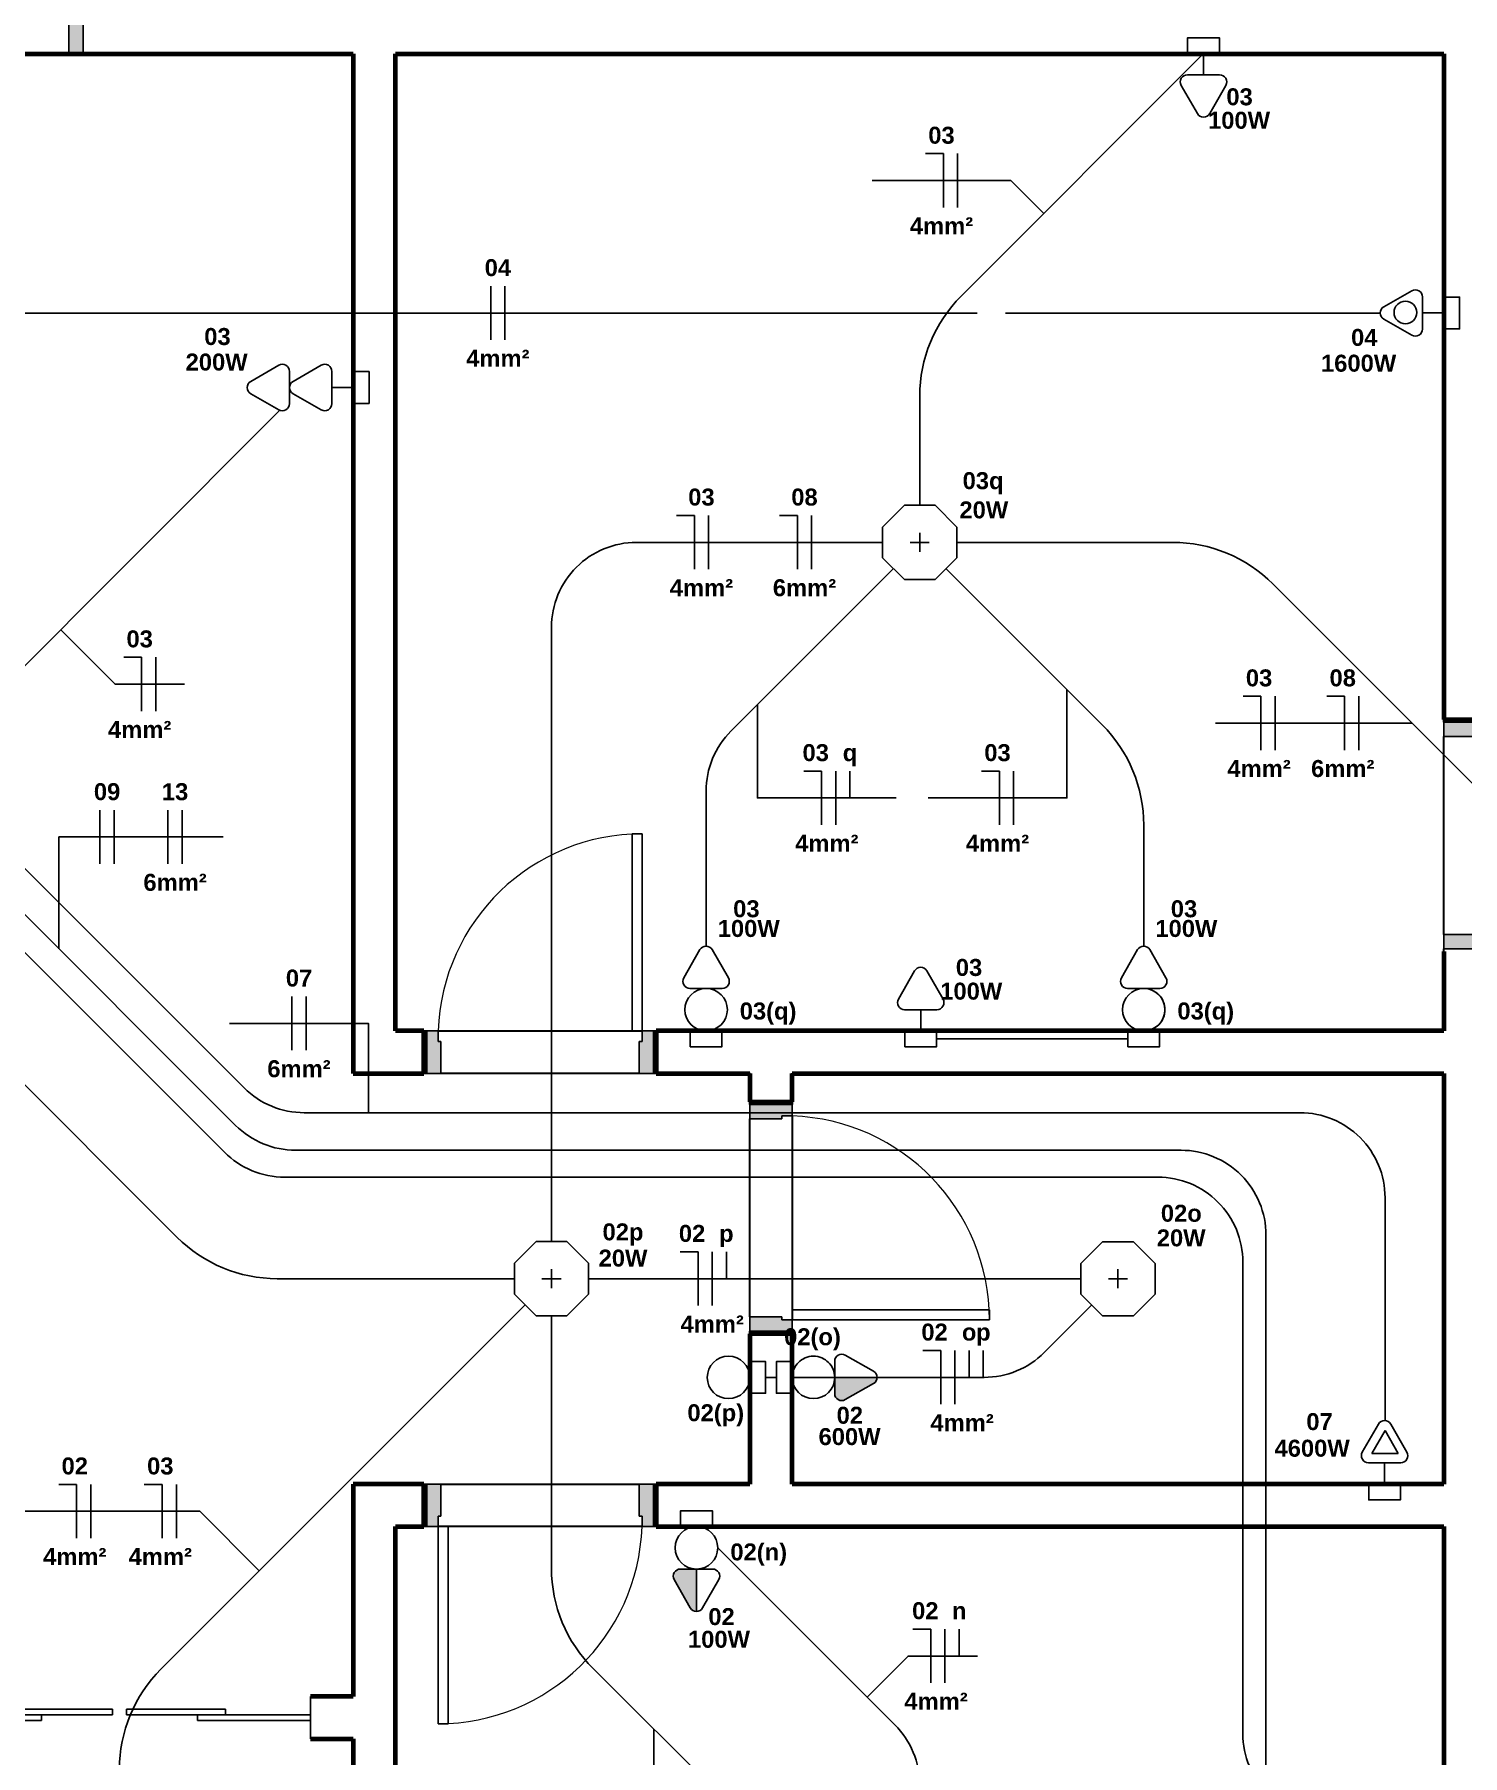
# Model space of a CAD drawing. Extents: x 1450 to 1868, y 82 to 351.
# Drawn here: x 1638.15 to 1643.2, y 264.56 to 270.64 of the extents above; entities that cross this region are included whole.
import ezdxf
from ezdxf.enums import TextEntityAlignment as Align

# ---------------------------------------------------------------- set-up
doc = ezdxf.new("R2010")
doc.units = 0
doc.header["$LTSCALE"] = 0.5
doc.linetypes.add('ELETRODUTO_TETO', pattern=[1000, 1000, 0])
doc.layers.get('0').update_dxf_attribs({"linetype": 'CONTINUOUS'})
for name, color, linetype, lineweight in [('A-DOOR', 31, 'CONTINUOUS', 25), ('A-DOOR-FRAM', 31, 'CONTINUOUS', 9), ('A-WALL', 113, 'CONTINUOUS', 30)]:
    doc.layers.add(name, color=color, linetype=linetype, lineweight=lineweight)
for name, color, linetype in [('ELETRODUTO', 7, 'CONTINUOUS'), ('ELETRODUTO_TETO', 2, 'CONTINUOUS'), ('FIACAO', 7, 'CONTINUOUS'), ('Iluminação', 7, 'CONTINUOUS'), ('INDICACAO_BIT_FIACAO', 7, 'CONTINUOUS'), ('INDICACAO_CIRCUITO', 2, 'CONTINUOUS'), ('INDICACAO_INTERRUPTOR_FIA', 2, 'CONTINUOUS'), ('INDICACAO_POTENCIA', 1, 'CONTINUOUS'), ('INTERRUPTORES', 1, 'CONTINUOUS'), ('LINHA_DE_CHAMADA', 7, 'CONTINUOUS'), ('LUMINÁRIAS', 3, 'CONTINUOUS'), ('Ref', 5, 'CONTINUOUS'), ('TOMADAS ABNT', 10, 'CONTINUOUS'), ('X_LIGACAO_VIRTUAL_OBJ', 7, 'CONTINUOUS')]:
    doc.layers.add(name, color=color, linetype=linetype)
doc.styles.add('Arial', font='arialbd.ttf', dxfattribs={"height": 100})

# ---------------------------------------------------------------- blocks, each defined once
blk = doc.blocks.new('*U1780', base_point=(576.818, 148.746))
blk.add_line((576.818, 148.556), (576.818, 148.936))
blk = doc.blocks.new('*U2004', base_point=(1463.1384, 188.6082))
at = {"xscale": 0.5, "yscale": 0.5, "zscale": 0.5}
for p in [(1463.1134, 188.6082), (1463.1634, 188.6082)]:
    blk.add_blockref('*U1780', p, dxfattribs=at)
blk = doc.blocks.new('*U2003', base_point=(1462.8984, 188.6082))
at = {"xscale": 0.5, "yscale": 0.5, "zscale": 0.5}
for p in [(1462.8734, 188.6082), (1462.9234, 188.6082)]:
    blk.add_blockref('*U1780', p, dxfattribs=at)
blk = doc.blocks.new('*U1778', base_point=(608.67, 153.293))
for p, q in [((608.67, 153.483), (608.544, 153.483)), ((608.67, 153.103), (608.67, 153.483))]:
    blk.add_line(p, q)
blk = doc.blocks.new('*U1797', base_point=(665.55, 144.199))
blk.add_line((665.55, 144.199), (665.55, 144.389))
blk = doc.blocks.new('*U1995', base_point=(1465.9713, 185.7164))
at = {"xscale": 0.5, "yscale": 0.5, "zscale": 0.5}
for name, p in [('*U1778', (1465.9529, 185.7164)), ('*U1780', (1466.0029, 185.7164)), ('*U1797', (1466.0529, 185.7164))]:
    blk.add_blockref(name, p, dxfattribs=at)
blk = doc.blocks.new('*U1991', base_point=(1465.844, 190.9259))
at = {"xscale": 0.5, "yscale": 0.5, "zscale": 0.5}
for name, p in [('*U1778', (1465.8506, 190.9259)), ('*U1780', (1465.9006, 190.9259))]:
    blk.add_blockref(name, p, dxfattribs=at)
blk = doc.blocks.new('*U1990', base_point=(1466.0416, 188.7459))
at = {"xscale": 0.5, "yscale": 0.5, "zscale": 0.5}
for name, p in [('*U1778', (1466.0483, 188.7459)), ('*U1780', (1466.0983, 188.7459))]:
    blk.add_blockref(name, p, dxfattribs=at)
blk = doc.blocks.new('*U1989', base_point=(1465.4393, 188.7459))
at = {"xscale": 0.5, "yscale": 0.5, "zscale": 0.5}
for name, p in [('*U1778', (1465.4209, 188.7459)), ('*U1780', (1465.4709, 188.7459)), ('*U1797', (1465.5209, 188.7459))]:
    blk.add_blockref(name, p, dxfattribs=at)
blk = doc.blocks.new('*U1988', base_point=(1467.2603, 189.01))
at = {"xscale": 0.5, "yscale": 0.5, "zscale": 0.5}
for name, p in [('*U1778', (1467.267, 189.01)), ('*U1780', (1467.317, 189.01))]:
    blk.add_blockref(name, p, dxfattribs=at)
blk = doc.blocks.new('*U1987', base_point=(1466.8703, 189.01))
at = {"xscale": 0.5, "yscale": 0.5, "zscale": 0.5}
for name, p in [('*U1778', (1466.877, 189.01)), ('*U1780', (1466.927, 189.01))]:
    blk.add_blockref(name, p, dxfattribs=at)
blk = doc.blocks.new('*U1973', base_point=(1465.7848, 186.7))
at = {"xscale": 0.5, "yscale": 0.5, "zscale": 0.5}
for name, p in [('*U1778', (1465.7098, 186.7)), ('*U1780', (1465.7598, 186.7)), ('*U1797', (1465.8098, 186.7)), ('*U1797', (1465.8598, 186.7))]:
    blk.add_blockref(name, p, dxfattribs=at)
blk = doc.blocks.new('*U1972', base_point=(1463.576, 187.9499))
at = {"xscale": 0.5, "yscale": 0.5, "zscale": 0.5}
for p in [(1463.551, 187.9499), (1463.601, 187.9499)]:
    blk.add_blockref('*U1780', p, dxfattribs=at)
blk = doc.blocks.new('*U1971', base_point=(1464.4673, 188.6565))
at = {"xscale": 0.4999999999999999, "yscale": 0.4999999999999999, "zscale": 0.4999999999999999}
for name, p in [('*U1778', (1464.4423, 188.6565)), ('*U1780', (1464.4923, 188.6565))]:
    blk.add_blockref(name, p, dxfattribs=at)
blk = doc.blocks.new('*U1970', base_point=(1464.4673, 188.2665))
at = {"xscale": 0.4999999999999999, "yscale": 0.4999999999999999, "zscale": 0.4999999999999999}
for name, p in [('*U1778', (1464.4423, 188.2665)), ('*U1780', (1464.4923, 188.2665))]:
    blk.add_blockref(name, p, dxfattribs=at)
blk = doc.blocks.new('*U1969', base_point=(1462.9807, 186.2274))
at = {"xscale": 0.5, "yscale": 0.5, "zscale": 0.5}
for name, p in [('*U1778', (1462.9874, 186.2274)), ('*U1780', (1463.0374, 186.2274))]:
    blk.add_blockref(name, p, dxfattribs=at)
blk = doc.blocks.new('*U1968', base_point=(1462.5907, 186.2274))
at = {"xscale": 0.5, "yscale": 0.5, "zscale": 0.5}
for name, p in [('*U1778', (1462.5974, 186.2274)), ('*U1780', (1462.6474, 186.2274))]:
    blk.add_blockref(name, p, dxfattribs=at)
blk = doc.blocks.new('*U1962', base_point=(1465.5672, 187.0485))
at = {"xscale": 0.4999999999999999, "yscale": 0.4999999999999999, "zscale": 0.4999999999999999}
for name, p in [('*U1778', (1465.5172, 187.0485)), ('*U1780', (1465.5672, 187.0485)), ('*U1797', (1465.6172, 187.0485))]:
    blk.add_blockref(name, p, dxfattribs=at)
blk = doc.blocks.new('*U1961', base_point=(1463.1718, 189.1476))
at = {"xscale": 0.5, "yscale": 0.5, "zscale": 0.5}
for name, p in [('*U1778', (1463.1785, 189.1476)), ('*U1780', (1463.2285, 189.1476))]:
    blk.add_blockref(name, p, dxfattribs=at)
blk = doc.blocks.new('*U1960', base_point=(1464.278, 190.4584))
at = {"xscale": 0.5, "yscale": 0.5, "zscale": 0.5}
for p in [(1464.253, 190.4584), (1464.303, 190.4584)]:
    blk.add_blockref('*U1780', p, dxfattribs=at)
blk = doc.blocks.new('*U1154', base_point=(1493.4536, 188.0734))
at = {"linetype": 'ByBlock'}
blk.add_arc((1493.4536, 187.9984), 0.075, 270, 90, dxfattribs=at)
blk = doc.blocks.new('*U1153', base_point=(1493.3976, 187.8954))
at = {"linetype": 'ByBlock'}
blk.add_lwpolyline([(1493.3976, 187.8954), (1492.7225, 187.8954)], dxfattribs=at)
blk = doc.blocks.new('*U1152', base_point=(1492.7554, 189.5558))
at = {"linetype": 'ByBlock'}
blk.add_lwpolyline([(1492.7554, 189.5558), (1493.3072, 189.004, -0.198912), (1493.4536, 188.6504), (1493.4536, 188.223)], format="xyb", dxfattribs=at)
blk = doc.blocks.new('*U720', base_point=(-33426.21, 38810.36))
blk.add_lwpolyline([(-33426.21, 38815.96), (-33426.21, 38804.76), (-33431.81, 38804.76), (-33431.81, 38815.96)], close=True)
blk.add_circle((-33418.71, 38810.36), 7.5)
blk = doc.blocks.new('*U721', base_point=(-33426.21, 38810.36))
for p, q in [((-33426.21, 38816.05), (-33426.21, 38810.36)), ((-33412.51, 38812.53), (-33422.47, 38818.22)), ((-33426.21, 38810.36), (-33426.21, 38804.67)), ((-33422.47, 38802.5), (-33412.51, 38808.19))]:
    blk.add_line(p, q)
for centre, start, end in [((-33423.71, 38816.05), 60.25512, 180), ((-33413.75, 38810.36), 299.74488, 60.25512), ((-33423.71, 38804.67), 180, 299.74488)]:
    blk.add_arc(centre, 2.5, start, end)
blk = doc.blocks.new('*U737', base_point=(-33273.99, 38963.44))
at = {"linetype": 'ByBlock'}
blk.add_arc((-33273.99, 38955.94), 7.5, 90, 90, dxfattribs=at)
blk = doc.blocks.new('*U749', base_point=(-33717.99, 39288.34))
at = {"linetype": 'ByBlock'}
blk.add_lwpolyline([(-33717.99, 39288.34), (-33717.99, 39288.34), (-33717.99, 39221.73, 0.198912), (-33709.21, 39200.51), (-33437.04, 38928.34, 0.198912), (-33415.83, 38919.56), (-33064.32, 38919.56, -0.414214), (-33034.32, 38889.56), (-33034.32, 38810.9)], format="xyb", dxfattribs=at)
blk = doc.blocks.new('*U742', base_point=(-33228.58, 38826.11))
at = {"linetype": 'ByBlock'}
blk.add_arc((-33236.08, 38826.11), 7.5, 360, 180, dxfattribs=at)
blk = doc.blocks.new('*U741', base_point=(-33277.38, 38758.44))
at = {"linetype": 'ByBlock'}
blk.add_arc((-33277.38, 38765.94), 7.5, 90, 90, dxfattribs=at)
blk = doc.blocks.new('*U736', base_point=(-33207.84, 39111.69))
at = {"linetype": 'ByBlock'}
blk.add_lwpolyline([(-33207.84, 39111.69), (-33265.2, 39054.33, 0.198912), (-33273.99, 39033.12), (-33273.99, 38978.41)], format="xyb", dxfattribs=at)
blk = doc.blocks.new('*U732', base_point=(-33249.19, 38826.11))
at = {"linetype": 'ByBlock'}
blk.add_lwpolyline([(-33249.19, 38826.11), (-33252.98, 38826.11)], dxfattribs=at)
blk = doc.blocks.new('*U731', base_point=(-33137.84, 38851.69))
at = {"linetype": 'ByBlock'}
blk.add_lwpolyline([(-33137.84, 38851.69), (-33154.63, 38834.89, -0.198912), (-33175.85, 38826.11), (-33213.62, 38826.11)], format="xyb", dxfattribs=at)
blk = doc.blocks.new('*U730', base_point=(-33296.06, 38712))
blk.add_hatch(color=256).paths.add_polyline_path([(-33282.36, 38709.83, 0.269143), (-33281.1, 38712), (-33296.06, 38712), (-33296.06, 38706.31, 0.575867), (-33292.32, 38704.14)])
for p, q in [((-33296.06, 38717.69), (-33296.06, 38712)), ((-33282.36, 38714.17), (-33292.32, 38719.86)), ((-33296.06, 38712), (-33296.06, 38706.31)), ((-33296.06, 38712), (-33281.1, 38712)), ((-33292.32, 38704.14), (-33282.36, 38709.83))]:
    blk.add_line(p, q)
for centre, start, end in [((-33293.56, 38717.69), 60.25512, 180), ((-33283.6, 38712), 299.74488, 60.25512), ((-33293.56, 38706.31), 180, 299.74488)]:
    blk.add_arc(centre, 2.5, start, end)
blk = doc.blocks.new('*U729', base_point=(-33296.06, 38712))
blk.add_line((-33296.06, 38712), (-33281.06, 38712))
blk.add_lwpolyline([(-33296.06, 38717.6), (-33296.06, 38706.4), (-33301.66, 38706.4), (-33301.66, 38717.6)], close=True)
blk.add_circle((-33288.56, 38712), 7.5)
blk = doc.blocks.new('*U728', base_point=(-33198.58, 38621.53))
at = {"linetype": 'ByBlock'}
blk.add_lwpolyline([(-33198.58, 38621.53), (-33198.58, 38682.22, 0.198912), (-33207.37, 38703.43), (-33269.88, 38765.94)], format="xyb", dxfattribs=at)
blk = doc.blocks.new('*U727', base_point=(-33277.38, 38758.44))
at = {"linetype": 'ByBlock'}
blk.add_lwpolyline([(-33277.38, 38758.44), (-33277.37, 38758.44)], dxfattribs=at)
blk = doc.blocks.new('*U726', base_point=(-33370.58, 38625.44))
blk.add_hatch(color=256).paths.add_polyline_path([(-33356.88, 38623.27, 0.269143), (-33355.62, 38625.44), (-33370.58, 38625.44), (-33370.58, 38619.75, 0.575867), (-33366.84, 38617.58)])
for p, q in [((-33356.88, 38627.61), (-33366.84, 38633.31)), ((-33370.58, 38631.14), (-33370.58, 38625.44)), ((-33370.58, 38625.44), (-33370.58, 38619.75)), ((-33370.58, 38625.44), (-33355.62, 38625.44)), ((-33366.84, 38617.58), (-33356.88, 38623.27))]:
    blk.add_line(p, q)
for centre, start, end in [((-33368.08, 38631.14), 60.25512, 180), ((-33358.12, 38625.44), 299.74488, 60.25512), ((-33368.08, 38619.75), 180, 299.74488)]:
    blk.add_arc(centre, 2.5, start, end)
blk = doc.blocks.new('*U725', base_point=(-33370.58, 38625.44))
blk.add_lwpolyline([(-33370.58, 38631.05), (-33370.58, 38619.84), (-33376.19, 38619.84), (-33376.19, 38631.05)], close=True)
blk.add_circle((-33363.08, 38625.44), 7.5)
blk = doc.blocks.new('CasaPrincipal')
at = {"layer": 'A-WALL', "lineweight": 70}
for p, q in [((-31686.07, 40067.3), (-31380.91, 40067.3)), ((-31380.91, 40067.3), (-31380.91, 39707.3)), ((-31365.91, 40067.3), (-30995.91, 40067.3)), ((-31365.91, 39722.3), (-31365.91, 40067.3)), ((-30995.91, 40067.3), (-30995.91, 39832.3)), ((-30995.91, 39832.3), (-30980.91, 39832.3)), ((-30995.91, 39750.3), (-30995.91, 39722.3)), ((-31355.91, 39722.3), (-31365.91, 39722.3)), ((-31355.91, 39707.3), (-31355.91, 39722.3)), ((-30995.91, 39722.3), (-31273.91, 39722.3)), ((-31273.91, 39722.3), (-31273.91, 39707.3)), ((-31380.91, 39707.3), (-31355.91, 39707.3)), ((-31273.91, 39707.3), (-31240.91, 39707.3)), ((-31240.91, 39707.3), (-31240.91, 39697.3)), ((-31225.91, 39707.3), (-30995.91, 39707.3)), ((-31225.91, 39697.3), (-31225.91, 39707.3)), ((-30995.91, 39707.3), (-30995.91, 39562.3)), ((-31240.91, 39697.3), (-31225.91, 39697.3)), ((-31240.91, 39615.3), (-31240.91, 39562.3)), ((-31225.91, 39615.3), (-31240.91, 39615.3)), ((-31225.91, 39562.3), (-31225.91, 39615.3)), ((-31355.91, 39562.3), (-31380.91, 39562.3)), ((-31380.91, 39562.3), (-31380.91, 39487.3)), ((-31355.91, 39547.3), (-31355.91, 39562.3)), ((-31240.91, 39562.3), (-31273.91, 39562.3)), ((-31273.91, 39562.3), (-31273.91, 39547.3)), ((-30995.91, 39562.3), (-31225.91, 39562.3)), ((-31365.91, 39217.3), (-31365.91, 39547.3)), ((-31365.91, 39547.3), (-31355.91, 39547.3)), ((-31273.91, 39547.3), (-30995.91, 39547.3)), ((-30995.91, 39547.3), (-30995.91, 39217.3)), ((-31380.91, 39487.3), (-31395.91, 39487.3)), ((-31395.91, 39472.3), (-31380.91, 39472.3)), ((-31380.91, 39472.3), (-31380.91, 38872.3))]:
    blk.add_line(p, q, dxfattribs=at)
at = {"layer": 'A-WALL'}
for p, q in [((-30995.91, 39831.3), (-30995.91, 39832.3)), ((-30995.91, 39756.3), (-30995.91, 39826.3)), ((-30995.91, 39750.3), (-30995.91, 39751.3)), ((-31355.91, 39722.3), (-31354.91, 39722.3)), ((-31350.91, 39722.3), (-31278.91, 39722.3)), ((-31274.91, 39722.3), (-31273.91, 39722.3)), ((-31354.91, 39707.3), (-31355.91, 39707.3)), ((-31279.91, 39707.3), (-31349.91, 39707.3)), ((-31273.91, 39707.3), (-31274.91, 39707.3)), ((-31240.91, 39696.3), (-31240.91, 39697.3)), ((-31225.91, 39697.3), (-31225.91, 39696.3)), ((-31240.91, 39621.3), (-31240.91, 39691.3)), ((-31225.91, 39692.3), (-31225.91, 39620.3)), ((-31240.91, 39615.3), (-31240.91, 39616.3)), ((-31225.91, 39616.3), (-31225.91, 39615.3)), ((-31355.91, 39562.3), (-31354.91, 39562.3)), ((-31349.91, 39562.3), (-31279.91, 39562.3)), ((-31274.91, 39562.3), (-31273.91, 39562.3)), ((-31354.91, 39547.3), (-31355.91, 39547.3)), ((-31278.91, 39547.3), (-31350.91, 39547.3)), ((-31273.91, 39547.3), (-31274.91, 39547.3))]:
    blk.add_line(p, q, dxfattribs=at)
at = {"layer": 'A-WALL', "lineweight": 9}
for p, q in [((-31240.81, 39707.4), (-31273.91, 39707.4)), ((-31240.81, 39697.3), (-31240.81, 39707.4)), ((-31226.01, 39697.3), (-31226.01, 39707.4)), ((-31378.91, 39562.2), (-31378.91, 39562.3))]:
    blk.add_line(p, q, dxfattribs=at)
blk = doc.blocks.new('*U375', base_point=(-31709.82, 40062.2))
at = {"linetype": 'ByBlock'}
blk.add_lwpolyline([(-31709.82, 40062.2), (-31709.82, 39988.82, 0.198912), (-31701.03, 39967.6), (-31422.4, 39688.97, 0.198912), (-31401.19, 39680.18), (-31088.67, 39680.18, -0.414214), (-31058.67, 39650.18), (-31058.67, 39343.47, 0.198912), (-31049.88, 39322.26), (-30703.11, 38975.49)], format="xyb", dxfattribs=at)
blk = doc.blocks.new('*U373', base_point=(-31719.32, 40062.2))
at = {"linetype": 'ByBlock'}
blk.add_lwpolyline([(-31719.32, 40062.2), (-31719.32, 39984.88, 0.198912), (-31710.53, 39963.67), (-31426.34, 39679.47, 0.198912), (-31405.12, 39670.68), (-31096.83, 39670.68, -0.414214), (-31066.83, 39640.68), (-31066.83, 39474.15, 0.198912), (-31058.04, 39452.93), (-30993.01, 39387.91)], format="xyb", dxfattribs=at)
blk = doc.blocks.new('*U348', base_point=(-46901.47, 19247.79))
at = {"linetype": 'ByBlock'}
blk.add_lwpolyline([(-46901.47, 19247.79), (-46901.47, 19651.2, -0.414214), (-46871.47, 19681.2), (-46722.06, 19681.2)], format="xyb", dxfattribs=at)
blk = doc.blocks.new('*U347', base_point=(-46641.44, 19105.31))
at = {"linetype": 'ByBlock'}
blk.add_lwpolyline([(-46641.44, 19105.31), (-46641.44, 19322.2, -0.414214), (-46611.44, 19352.2), (-46524.56, 19352.2)], format="xyb", dxfattribs=at)
blk = doc.blocks.new('*U346', base_point=(-47021.23, 19519.6))
at = {"linetype": 'ByBlock'}
blk.add_lwpolyline([(-47021.23, 19519.6), (-47021.23, 19519.6), (-47021.23, 19463.19, 0.414214), (-46991.23, 19433.19), (-46348.93, 19433.19)], format="xyb", dxfattribs=at)
blk = doc.blocks.new('Porta de Correr com Duas Folhas')
for p, q in [((0, -8.5), (0, 6.5)), ((135, -8.5), (135, 6.5)), ((0, 0), (40, 0)), ((30, 1), (30, 2)), ((30, 2), (65, 2)), ((30, 0), (30, 1)), ((65, 0), (30, 0)), ((40, -2), (40, 0)), ((70, 2), (95, 2)), ((105, 0), (70, 0)), ((95, 2), (105, 2)), ((95, -2), (95, 0)), ((95, 0), (135, 0)), ((105, 2), (105, 0)), ((0, -2), (40, -2)), ((95, -2), (135, -2))]:
    blk.add_line(p, q)
blk = doc.blocks.new('Porta Simples de Abrir - 70x210cm - Marco de Madeira-3450791-Planta Baixa')
at = {"layer": 'A-DOOR-FRAM', "lineweight": 25}
h = blk.add_hatch(color=256, dxfattribs=at)
h.paths.add_polyline_path([(-400, -75), (-350, -75), (-350, 38), (-360, 38), (-360, 75), (-400, 75), (-400, -55.9)], flags=0)
h.paths.add_polyline_path([(350, -75), (400, -75), (400, 75), (360, 75), (359.9, 38), (350, 38), (350, -49.8)], flags=0)
at = {"layer": 'A-DOOR'}
for p, q in [((325, 75), (325, 771)), ((325, 771), (360, 771)), ((360, 771), (360, 75)), ((360, 75), (-360, 75)), ((360, 75), (325, 75)), ((-350, -75), (350, -75))]:
    blk.add_line(p, q, dxfattribs=at)
at = {"layer": 'A-DOOR', "lineweight": 9}
blk.add_arc((360, 50.9), 720.1, 90, 178.07863, dxfattribs=at)
at = {"layer": 'A-DOOR-FRAM', "lineweight": 25}
for p, q in [((-360, 75), (-400, 75)), ((-400, 75), (-400, -75)), ((-360, 38), (-360, 75)), ((360, 75), (360, 38)), ((400, 75), (360, 75)), ((400, -75), (400, 75)), ((-350, 38), (-360, 38)), ((-350, -75), (-350, 38)), ((360, 38), (350, 38)), ((350, 38), (350, -75)), ((-400, -75), (-350, -75)), ((350, -75), (400, -75))]:
    blk.add_line(p, q, dxfattribs=at)
blk = doc.blocks.new('*U322', base_point=(-46656.07, 18971.04))
blk.add_lwpolyline([(-46656.07, 18976.64), (-46656.07, 18965.44), (-46661.67, 18965.44), (-46661.67, 18976.64)], close=True)
blk.add_circle((-46648.57, 18971.04), 7.5)
blk = doc.blocks.new('*U318', base_point=(-46641.44, 19079.13))
at = {"linetype": 'ByBlock'}
blk.add_lwpolyline([(-46641.44, 19079.13), (-46641.44, 18989.97, 0.199381), (-46626.74, 18954.55), (-46520.74, 18848.94)], format="xyb", dxfattribs=at)
blk = doc.blocks.new('*U317', base_point=(-46650.7, 19082.97))
at = {"linetype": 'ByBlock'}
blk.add_lwpolyline([(-46650.7, 19082.97), (-46779.32, 18954.34, 0.198912), (-46793.97, 18918.99), (-46793.97, 18835.34)], format="xyb", dxfattribs=at)
blk = doc.blocks.new('*U314', base_point=(-46892.21, 19243.95))
at = {"linetype": 'ByBlock'}
blk.add_lwpolyline([(-46892.21, 19243.95), (-46737.32, 19398.85)], dxfattribs=at)
blk = doc.blocks.new('*U313', base_point=(-46511.47, 19365.29))
at = {"linetype": 'ByBlock'}
blk.add_lwpolyline([(-46511.47, 19365.29), (-46511.47, 19403.81, -0.198783), (-46496.84, 19439.15), (-46411.28, 19524.8)], format="xyb", dxfattribs=at)
blk = doc.blocks.new('*U312', base_point=(-46498.38, 19352.2))
at = {"linetype": 'ByBlock'}
blk.add_lwpolyline([(-46498.38, 19352.2), (-46422.18, 19352.2, -0.198912), (-46386.82, 19337.55), (-46233.23, 19183.95)], format="xyb", dxfattribs=at)
blk = doc.blocks.new('*U311', base_point=(-46628.36, 19092.22))
at = {"linetype": 'ByBlock'}
blk.add_lwpolyline([(-46628.36, 19092.22), (-46454.56, 19092.2)], dxfattribs=at)
blk = doc.blocks.new('*U310', base_point=(-46654.53, 19092.22))
at = {"linetype": 'ByBlock'}
blk.add_lwpolyline([(-46654.53, 19092.22), (-46738.28, 19092.22, -0.198912), (-46773.64, 19106.87), (-46892.21, 19225.44)], format="xyb", dxfattribs=at)
blk = doc.blocks.new('*U291', base_point=(-46555.9, 19648.24))
at = {"layer": 'LUMINÁRIAS'}
blk.add_lwpolyline([(-46574.05, 19655.76), (-46574.05, 19640.72), (-46563.42, 19630.09), (-46548.38, 19630.09), (-46537.75, 19640.72), (-46537.75, 19655.76), (-46548.38, 19666.39), (-46563.42, 19666.39)], close=True, dxfattribs=at)
for points in [[(-46560.57, 19648.24), (-46551.23, 19648.24)], [(-46555.9, 19652.91), (-46555.9, 19643.57)]]:
    blk.add_lwpolyline(points, dxfattribs=at)
blk = doc.blocks.new('*U227', base_point=(-46713.53, 19245.36))
for p, q in [((-46715.7, 19266.56), (-46721.39, 19256.6)), ((-46705.66, 19256.6), (-46711.36, 19266.56)), ((-46719.22, 19252.86), (-46713.53, 19252.86)), ((-46713.53, 19245.36), (-46713.53, 19252.86)), ((-46713.53, 19252.86), (-46707.84, 19252.86))]:
    blk.add_line(p, q)
blk.add_lwpolyline([(-46719.13, 19245.36), (-46707.92, 19245.36), (-46707.92, 19239.76), (-46719.13, 19239.76)], close=True)
for centre, start, end in [((-46713.53, 19265.32), 29.74488, 150.25512), ((-46719.22, 19255.36), 150.25512, 270), ((-46707.84, 19255.36), 270, 29.74488)]:
    blk.add_arc(centre, 2.5, start, end)
blk = doc.blocks.new('*U226', base_point=(-46620.39, 19098.1))
for p, q in [((-46622.56, 19119.3), (-46628.25, 19109.34)), ((-46612.53, 19109.34), (-46618.22, 19119.3)), ((-46626.08, 19105.6), (-46620.39, 19105.6)), ((-46620.39, 19098.1), (-46620.39, 19105.6)), ((-46620.39, 19105.6), (-46614.7, 19105.6))]:
    blk.add_line(p, q)
blk.add_lwpolyline([(-46625.99, 19098.1), (-46614.79, 19098.1), (-46614.79, 19092.5), (-46625.99, 19092.5)], close=True)
for centre, start, end in [((-46620.39, 19118.06), 29.74488, 150.25512), ((-46626.08, 19108.1), 150.25512, 270), ((-46614.7, 19108.1), 270, 29.74488)]:
    blk.add_arc(centre, 2.5, start, end)
blk = doc.blocks.new('*U184', base_point=(-47767.93, 18045.3))
for p, q in [((-47770.1, 18066.5), (-47775.79, 18056.54)), ((-47760.07, 18056.54), (-47765.76, 18066.5)), ((-47773.62, 18052.8), (-47767.93, 18052.8)), ((-47767.93, 18052.8), (-47762.24, 18052.8)), ((-47767.93, 18045.3), (-47767.93, 18052.8))]:
    blk.add_line(p, q)
blk.add_lwpolyline([(-47773.53, 18045.3), (-47762.33, 18045.3), (-47762.33, 18039.69), (-47773.53, 18039.69)], close=True)
blk.add_circle((-47767.76, 18058.84), 4.02)
for centre, start, end in [((-47767.93, 18065.26), 29.74488, 150.25512), ((-47773.62, 18055.3), 150.25512, 270), ((-47762.24, 18055.3), 270, 29.74488)]:
    blk.add_arc(centre, 2.5, start, end)
blk = doc.blocks.new('*U154', base_point=(-46580.36, 18832.16))
for p, q in [((-46582.53, 18853.36), (-46588.22, 18843.4)), ((-46572.5, 18843.4), (-46578.19, 18853.36)), ((-46580.19, 18851.11), (-46584.81, 18843.02)), ((-46575.56, 18843.02), (-46580.19, 18851.11)), ((-46586.05, 18839.66), (-46580.36, 18839.66)), ((-46584.81, 18843.02), (-46575.56, 18843.02)), ((-46580.36, 18839.66), (-46574.67, 18839.66)), ((-46580.36, 18832.16), (-46580.36, 18839.66))]:
    blk.add_line(p, q)
blk.add_lwpolyline([(-46585.96, 18832.16), (-46574.76, 18832.16), (-46574.76, 18826.56), (-46585.96, 18826.56)], close=True)
for centre, start, end in [((-46580.36, 18852.12), 29.74488, 150.25512), ((-46586.05, 18842.16), 150.25512, 270), ((-46574.67, 18842.16), 270, 29.74488)]:
    blk.add_arc(centre, 2.5, start, end)
blk = doc.blocks.new('*U150', base_point=(-47706.67, 18504.89))
for p, q in [((-47708.84, 18541.06), (-47714.54, 18531.1)), ((-47698.81, 18531.1), (-47704.5, 18541.06)), ((-47708.84, 18526.1), (-47714.54, 18516.13)), ((-47712.37, 18527.36), (-47706.67, 18527.36)), ((-47706.67, 18527.36), (-47700.98, 18527.36)), ((-47698.81, 18516.13), (-47704.5, 18526.1)), ((-47712.37, 18512.39), (-47706.67, 18512.39)), ((-47706.67, 18504.89), (-47706.67, 18512.39)), ((-47706.67, 18512.39), (-47700.98, 18512.39))]:
    blk.add_line(p, q)
blk.add_lwpolyline([(-47712.28, 18504.89), (-47701.07, 18504.89), (-47701.07, 18499.29), (-47712.28, 18499.29)], close=True)
for centre, start, end in [((-47706.67, 18539.82), 29.74488, 150.25512), ((-47712.37, 18529.86), 150.25512, 270), ((-47700.98, 18529.86), 270, 29.74488), ((-47706.67, 18524.86), 29.74488, 150.25512), ((-47712.37, 18514.89), 150.25512, 270), ((-47700.98, 18514.89), 270, 29.74488)]:
    blk.add_arc(centre, 2.5, start, end)

msp = doc.modelspace()

# ---------------------------------------------------------------- linework, layer by layer
for p, q in [((1638.4297, 264.7281), (1638.4297, 264.7081)), ((1638.4797, 264.7281), (1638.4797, 264.7081))]:
    msp.add_line(p, q)
at = {"layer": 'LINHA_DE_CHAMADA'}
for points in [[(1641.7177, 270.0096), (1641.6016, 270.1257), (1641.1116, 270.1257)], [(1641.0404, 268.8481), (1640.2968, 268.8481)], [(1638.2467, 268.5401), (1638.4395, 268.3474), (1638.6845, 268.3474)], [(1641.7993, 268.3285), (1641.7993, 267.9457), (1641.3093, 267.9457)], [(1640.7069, 268.2753), (1640.7069, 267.9457), (1641.1969, 267.9457)], [(1643.018, 268.2097), (1642.3242, 268.2097)], [(1638.2411, 267.4135), (1638.2411, 267.8079), (1638.8211, 267.8079)], [(1639.3336, 266.8343), (1639.3336, 267.1495), (1638.8436, 267.1499)], [(1638.9485, 265.217), (1638.7383, 265.4271), (1637.9004, 265.4271)], [(1641.0938, 264.771), (1641.2389, 264.9161), (1641.4839, 264.9161)], [(1640.3412, 264.6583), (1640.3412, 264.3555), (1639.8228, 264.3555)]]:
    msp.add_lwpolyline(points, dxfattribs=at)
at = {"layer": 'Ref'}
msp.add_lwpolyline([(1640.4917, 265.3731), (1640.4917, 265.3731)], dxfattribs=at)
msp.add_lwpolyline([(1640.4917, 265.3731), (1640.4917, 265.3731)], dxfattribs=at)

# ---------------------------------------------------------------- block references
at = {"layer": 'A-DOOR'}
for name, p, xscale, yscale, zscale in [('Porta Simples de Abrir - 70x210cm - Marco de Madeira-3450791-Planta Baixa', (1637.9265, 270.6481), 0.00100000000000115, 0.00100000000000115, 0.00100000000000115), ('Porta Simples de Abrir - 70x210cm - Marco de Madeira-3450791-Planta Baixa', (1639.9397, 267.0481), 0.00100000000000115, 0.00100000000000115, 0.00100000000000115), ('Porta de Correr com Duas Folhas', (1637.7797, 264.7081), 0.01000000108748102, 0.01000000108748102, 0.01000000108748102)]:
    msp.add_blockref(name, p, dxfattribs=dict(at, xscale=xscale, yscale=yscale, zscale=zscale))
at = {"layer": 'A-DOOR', "xscale": 0.00100000000000115, "yscale": 0.00100000000000115, "zscale": 0.00100000000000115}
for p, rotation in [((1643.2047, 267.8131), 269.9999999999995), ((1640.7547, 266.4631), 269.9999999999994), ((1639.9397, 265.4481), 179.9999999999996)]:
    msp.add_blockref('Porta Simples de Abrir - 70x210cm - Marco de Madeira-3450791-Planta Baixa', p, dxfattribs=dict(at, rotation=rotation))
at = {"layer": 'A-WALL', "color": 1, "xscale": 0.01000000108748102, "yscale": 0.01000000108748102, "zscale": 0.01000000108748102}
msp.add_blockref('CasaPrincipal', (1953.0888, -130.0999), dxfattribs=at)
at = {"layer": 'ELETRODUTO', "linetype": 'ELETRODUTO_TETO', "xscale": 0.01000000108748102, "yscale": 0.01000000108748102, "zscale": 0.01000000108748102}
for name, p in [('*U737', (1640.5257, 267.2731)), ('*U737', (1642.0705, 267.2731)), ('*U741', (1640.4917, 265.2231))]:
    msp.add_blockref(name, p, dxfattribs=at)
at = {"layer": 'ELETRODUTO_TETO', "linetype": 'ELETRODUTO_TETO', "xscale": 0.01000000108748102, "yscale": 0.01000000108748102, "zscale": 0.01000000108748102}
for name, p in [('*U348', (1637.3797, 267.804)), ('*U313', (1641.2797, 268.979)), ('*U373', (1635.8956, 270.5221)), ('*U375', (1635.9906, 270.5221)), ('*U749', (1636.0856, 270.5221)), ('*U346', (1636.1821, 270.5221)), ('*U314', (1637.4722, 267.7657)), ('*U347', (1639.9799, 266.3793)), ('*U312', (1641.4106, 268.8481)), ('*U736', (1641.1871, 268.7556)), ('*U310', (1639.849, 266.2484)), ('*U311', (1640.1108, 266.2484)), ('*U317', (1639.8874, 266.1558)), ('*U318', (1639.9799, 266.1175)), ('*U731', (1641.8871, 266.1556)), ('*U732', (1640.7736, 265.8998)), ('*U728', (1641.2797, 263.854))]:
    msp.add_blockref(name, p, dxfattribs=at)
at = {"layer": 'ELETRODUTO_TETO', "linetype": 'ELETRODUTO_TETO'}
for name, p in [('*U1152', (1641.3722, 268.7556)), ('*U1153', (1642.0145, 267.0951))]:
    msp.add_blockref(name, p, dxfattribs=at)
at = {"layer": 'FIACAO'}
for name, p in [('*U1991', (1641.3566, 270.1257)), ('*U1970', (1640.5092, 268.8481)), ('*U1971', (1640.873, 268.8481)), ('*U1961', (1638.5261, 268.3474)), ('*U1987', (1642.4776, 268.2097)), ('*U1988', (1642.773, 268.2097)), ('*U1989', (1640.9519, 267.9457)), ('*U1990', (1641.5543, 267.9457)), ('*U2003', (1638.4111, 267.8079)), ('*U2004', (1638.6511, 267.8079)), ('*U1968', (1638.297, 265.4271)), ('*U1969', (1638.5989, 265.4271)), ('*U1995', (1641.3374, 264.9161))]:
    msp.add_blockref(name, p, dxfattribs=at)
for name, p, rotation in [('*U1960', (1639.7906, 269.6581), 359.9994647464889), ('*U1972', (1639.0886, 267.1497), 359.956079161352), ('*U1962', (1640.5471, 266.2482), 359.992578701476), ('*U1973', (1641.4293, 265.8998), 0.0002513073393907687)]:
    msp.add_blockref(name, p, dxfattribs=dict(at, rotation=rotation))
at = {"layer": 'Iluminação', "xscale": 0.007210252382215969, "yscale": 0.007210252382215969, "zscale": 0.007210252382215969}
for p in [(1641.2797, 268.8481), (1639.9799, 266.2484), (1641.9797, 266.2481)]:
    msp.add_blockref('*U291', p, dxfattribs=at)
at = {"layer": 'INTERRUPTORES', "xscale": 0.01000000108748102, "yscale": 0.01000000108748102, "zscale": 0.01000000108748102}
for name, p, rotation in [('*U720', (1640.5257, 267.1231), 90), ('*U720', (1642.0705, 267.1231), 90), ('*U725', (1640.4917, 265.3731), 270)]:
    msp.add_blockref(name, p, dxfattribs=dict(at, rotation=rotation))
at = {"layer": 'INTERRUPTORES', "linetype": 'ELETRODUTO_TETO'}
msp.add_blockref('*U1154', (1642.0705, 267.2731), dxfattribs=at)
at = {"layer": 'INTERRUPTORES', "xscale": 0.01000000108748102, "yscale": 0.01000000108748102, "zscale": 0.01000000108748102}
msp.add_blockref('*U729', (1640.8297, 265.8998), dxfattribs=at)
at = {"layer": 'INTERRUPTORES', "linetype": 'ELETRODUTO_TETO', "xscale": 0.01000000108748102, "yscale": 0.01000000108748102, "zscale": 0.01000000108748102}
msp.add_blockref('*U742', (1640.9797, 265.8998), dxfattribs=at)
at = {"layer": 'TOMADAS ABNT', "xscale": 0.01000000108748102, "yscale": 0.01000000108748102, "zscale": 0.01000000108748102}
for name, p, rotation in [('*U227', (1642.2816, 270.5741), 179.9999999999997), ('*U184', (1643.1297, 269.6581), 89.99999999999967), ('*U150', (1639.2797, 269.3949), 89.99999999999967), ('*U721', (1640.5257, 267.2731), 90), ('*U721', (1642.0705, 267.2731), 90), ('*U322', (1640.6797, 265.8998), 179.9999999999997), ('*U726', (1640.4917, 265.2231), 270)]:
    msp.add_blockref(name, p, dxfattribs=dict(at, rotation=rotation))
for name, p in [('*U226', (1641.2834, 267.1231)), ('*U730', (1640.9797, 265.8998)), ('*U154', (1642.9208, 265.5231))]:
    msp.add_blockref(name, p, dxfattribs=at)
at = {"layer": 'X_LIGACAO_VIRTUAL_OBJ', "xscale": 0.01000000108748102, "yscale": 0.01000000108748102, "zscale": 0.01000000108748102}
msp.add_blockref('*U727', (1640.4917, 265.2231), dxfattribs=at)

# ---------------------------------------------------------------- texts
at = {"layer": 'INDICACAO_BIT_FIACAO', "style": 'Arial'}
for s, p in [('4mm²', (1641.3566, 269.9957)), ('4mm²', (1639.7906, 269.5281)), ('4mm²', (1640.5092, 268.7181)), ('6mm²', (1640.873, 268.7181)), ('4mm²', (1638.5261, 268.2174)), ('4mm²', (1642.4776, 268.0797)), ('6mm²', (1642.773, 268.0797)), ('4mm²', (1640.9519, 267.8157)), ('4mm²', (1641.5543, 267.8157)), ('6mm²', (1638.6511, 267.6779)), ('6mm²', (1639.0885, 267.0197)), ('4mm²', (1640.5471, 266.1182)), ('4mm²', (1641.4293, 265.7698)), ('4mm²', (1638.297, 265.2971)), ('4mm²', (1638.5989, 265.2971)), ('4mm²', (1641.3374, 264.7861))]:
    msp.add_text(s, height=0.06, dxfattribs=at).set_placement(p, align=Align.TOP_CENTER)
at = {"layer": 'INDICACAO_CIRCUITO', "style": 'Arial'}
for s, p in [('03', (1642.3622, 270.3914)), ('03', (1638.7541, 269.545)), ('04', (1642.8024, 269.5418)), ('03q', (1641.4312, 269.036)), ('03', (1640.6212, 267.5245)), ('03', (1642.166, 267.5245)), ('03', (1641.4071, 267.3173)), ('03(q)', (1640.6444, 267.1636)), ('03(q)', (1642.1893, 267.1636)), ('02o', (1642.131, 266.4494)), ('02p', (1640.1601, 266.3836)), ('02(o)', (1640.8011, 266.0133)), ('02(p)', (1640.4596, 265.745)), ('02', (1640.9864, 265.7361)), ('07', (1642.6445, 265.7136)), ('02(n)', (1640.6113, 265.2536)), ('02', (1640.5335, 265.0251))]:
    msp.add_text(s, height=0.06, dxfattribs=at).set_placement(p)
for s, p in [('03', (1641.3566, 270.2557)), ('04', (1639.7906, 269.7881)), ('03', (1640.5092, 268.9781)), ('08', (1640.873, 268.9781)), ('03', (1638.5261, 268.4774)), ('03', (1642.4776, 268.3397)), ('08', (1642.773, 268.3397)), ('03', (1640.9126, 268.0757)), ('03', (1641.5543, 268.0757)), ('09', (1638.4111, 267.9379)), ('13', (1638.6511, 267.9379)), ('07', (1639.0887, 267.2797)), ('02', (1640.4762, 266.3782)), ('02', (1641.3321, 266.0298)), ('02', (1638.297, 265.5571)), ('03', (1638.5989, 265.5571)), ('02', (1641.2994, 265.0461))]:
    msp.add_text(s, height=0.06, dxfattribs=at).set_placement(p, align=Align.CENTER)
at = {"layer": 'INDICACAO_INTERRUPTOR_FIA', "style": 'Arial'}
for s, p in [('q', (1641.0336, 268.0757)), ('p', (1640.5971, 266.3782)), ('o', (1641.4543, 266.0298)), ('p', (1641.5043, 266.0298)), ('n', (1641.4191, 265.0461))]:
    msp.add_text(s, height=0.06, dxfattribs=at).set_placement(p, align=Align.CENTER)
at = {"layer": 'INDICACAO_POTENCIA', "style": 'Arial'}
for s, p in [('100W', (1642.2976, 270.3084)), ('200W', (1638.6883, 269.4548)), ('1600W', (1642.6963, 269.4508)), ('20W', (1641.4199, 268.9328)), ('100W', (1640.5667, 267.4549)), ('100W', (1642.1116, 267.4549)), ('100W', (1641.3522, 267.2336)), ('20W', (1642.1166, 266.3624)), ('20W', (1640.1462, 266.291)), ('600W', (1640.9226, 265.6608)), ('4600W', (1642.5322, 265.6198)), ('100W', (1640.4617, 264.9451))]:
    msp.add_text(s, height=0.06, dxfattribs=at).set_placement(p)

doc.saveas('drawing.dxf')
